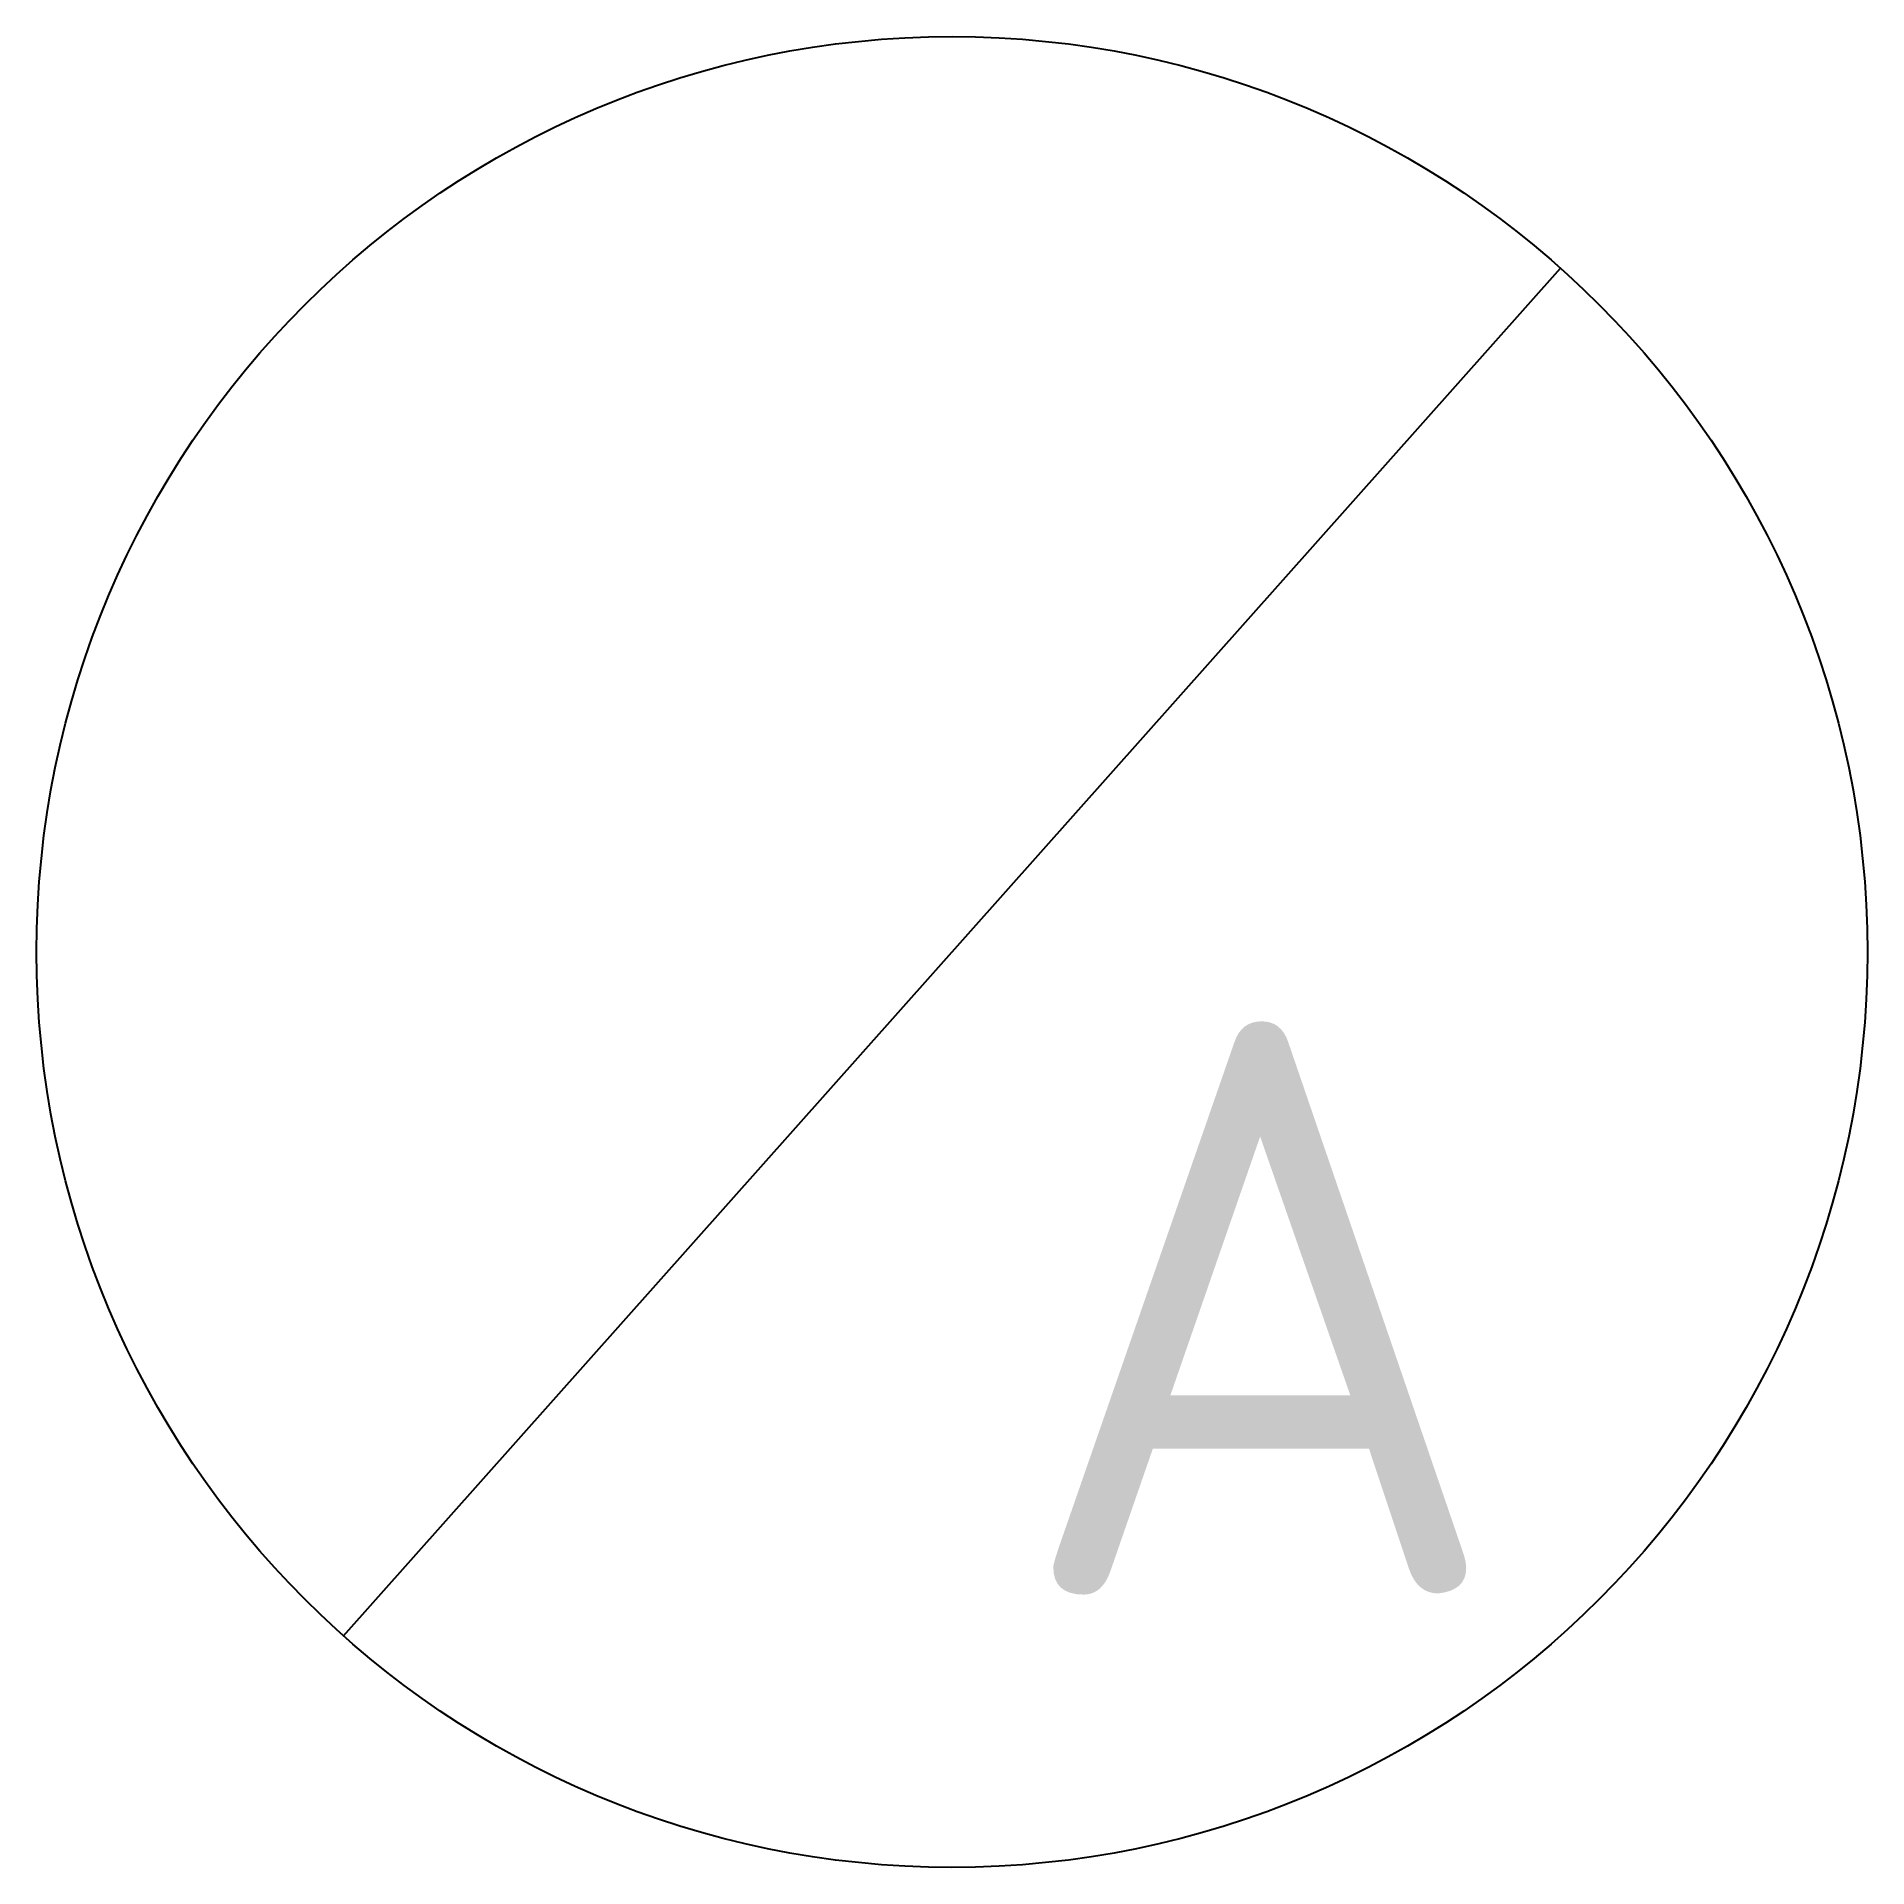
# Model space of a CAD drawing. Extents: x -4 to 4, y -4 to 4.
import ezdxf
from ezdxf.enums import TextEntityAlignment as Align

# ---------------------------------------------------------------- set-up
doc = ezdxf.new("R2010")
doc.units = 0
doc.header["$LTSCALE"] = 0.2
doc.styles.add('NLCS-ISO', font='NLCS-ISO.ttf')

msp = doc.modelspace()

# ---------------------------------------------------------------- linework, layer by layer
at = {"linetype": 'Continuous', "lineweight": -3}
msp.add_line((-2.6586, -2.9886), (2.6586, 2.9886), dxfattribs=at)
msp.add_circle((0, 0), 4, dxfattribs=at)

# ---------------------------------------------------------------- texts
at = {"ltscale": 0.1, "style": 'NLCS-ISO'}
msp.add_text('A', height=2.5, dxfattribs=at).set_placement((1.3448, -1.553), align=Align.MIDDLE_CENTER)

doc.saveas('drawing.dxf')
